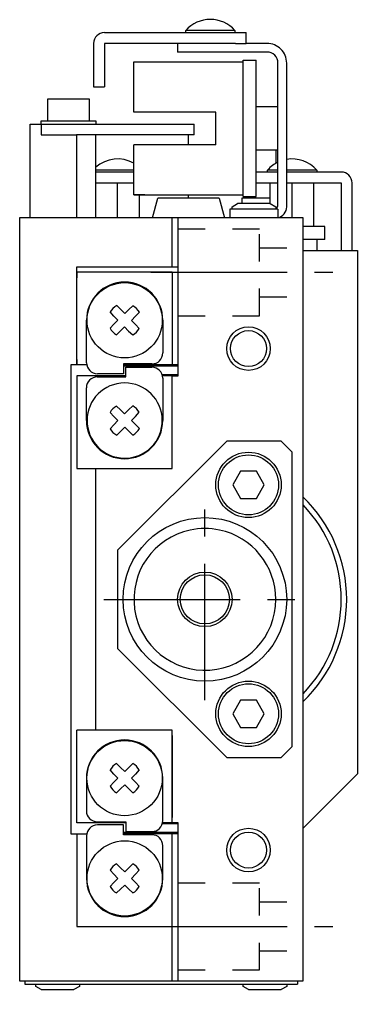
# Model space of a CAD drawing. Extents: x -77 to 360, y 13 to 289.
# Drawn here: x 242.8 to 273.8, y 140.9 to 229.9 of the extents above; entities that cross this region are included whole.
import ezdxf

# ---------------------------------------------------------------- set-up
doc = ezdxf.new("R2010")
doc.units = 0
doc.header["$LTSCALE"] = 10
doc.linetypes.add('CENTER', pattern=[2, 1.25, -0.25, 0.25, -0.25])
doc.linetypes.add('DOT', pattern=[0.5, 0.25, -0.25])
doc.layers.get('0').update_dxf_attribs({"linetype": 'CONTINUOUS'})

msp = doc.modelspace()

# ---------------------------------------------------------------- linework, layer by layer
at = {"color": 4, "linetype": 'CONTINUOUS'}
for p, q in [((260.264514, 228.854675), (258.014514, 228.854675)), ((262.514514, 228.854675), (260.264514, 228.854675))]:
    msp.add_line(p, q, dxfattribs=at)
at = {"color": 7, "linetype": 'CONTINUOUS'}
for p, q in [((258.014514, 228.670361), (258.014514, 228.854675)), ((262.514514, 228.854675), (262.514514, 228.670361)), ((250.564514, 228.670361), (263.564514, 228.670361)), ((263.564514, 227.670361), (263.564514, 228.670361)), ((249.564514, 227.670361), (249.564514, 223.670361)), ((262.564514, 227.670361), (250.564514, 227.670361)), ((250.564514, 227.670361), (250.564514, 223.670361)), ((257.264514, 227.670361), (257.264514, 226.870361)), ((262.564514, 227.670361), (263.564514, 227.670361)), ((265.464514, 227.670361), (263.564514, 227.670361)), ((265.464514, 226.870361), (257.264514, 226.870361)), ((263.264514, 226.120361), (264.464514, 226.120361)), ((263.264514, 213.620361), (263.264514, 226.120361)), ((264.464514, 213.620361), (264.464514, 226.120361)), ((253.264514, 225.970361), (263.264514, 225.970361)), ((253.264514, 221.370361), (253.264514, 225.970361)), ((266.464514, 212.870361), (266.464514, 225.870361)), ((267.264514, 212.670361), (267.264514, 225.870361)), ((249.564514, 223.670361), (250.564514, 223.670361)), ((245.364514, 222.570361), (249.164514, 222.570361)), ((245.364514, 220.570361), (245.364514, 222.570361)), ((249.164514, 222.570361), (249.164514, 220.570361)), ((264.464514, 221.870361), (266.464514, 221.870361)), ((260.764514, 221.370361), (253.264514, 221.370361)), ((254.264514, 221.370361), (253.264514, 221.370361)), ((254.764514, 221.370361), (254.264514, 221.370361)), ((260.764514, 221.370361), (256.764514, 221.370361)), ((260.764514, 218.370361), (260.764514, 221.370361)), ((243.764514, 220.270361), (258.771927, 220.270361)), ((243.764514, 211.670361), (243.764514, 220.270361)), ((244.764514, 220.570361), (249.764514, 220.570361)), ((244.764514, 220.270361), (244.764514, 220.570361)), ((244.764514, 220.270361), (244.764514, 219.270361)), ((249.764514, 220.570361), (249.764514, 220.270361)), ((258.771927, 219.270361), (258.771927, 220.270361)), ((244.764514, 219.270361), (248.001244, 219.270361)), ((248.001244, 219.270361), (248.001244, 211.670361)), ((249.288431, 219.270361), (248.001244, 219.270361)), ((258.771927, 219.270361), (249.288431, 219.270361)), ((249.764514, 211.670361), (249.764514, 219.270361)), ((258.264514, 218.370361), (258.264514, 219.270361)), ((260.764514, 218.370361), (253.264514, 218.370361)), ((253.264514, 213.770361), (253.264514, 218.370361)), ((266.464514, 217.870361), (264.464514, 217.870361)), ((266.264514, 217.870361), (266.264514, 216.668437)), ((252.776032, 216.888947), (252.778416, 216.893834)), ((268.776032, 216.888947), (268.778416, 216.893834)), ((253.264514, 216.054674), (249.764514, 216.054674)), ((253.264514, 215.870361), (249.764514, 215.870361)), ((266.464514, 215.870361), (264.464514, 215.870361)), ((266.464514, 216.054674), (265.514514, 216.054674)), ((265.514514, 215.870361), (265.514514, 216.054674)), ((270.014514, 216.054674), (267.264514, 216.054674)), ((272.264514, 215.870361), (267.264514, 215.870361)), ((270.014514, 216.054674), (270.014514, 215.870361)), ((249.764514, 214.870361), (253.264514, 214.870361)), ((251.764514, 211.670361), (251.764514, 214.870361)), ((264.464514, 214.870361), (266.464514, 214.870361)), ((265.764514, 212.970361), (265.764514, 214.870361)), ((267.264514, 214.870361), (272.264514, 214.870361)), ((267.764514, 211.670361), (267.764514, 214.870361)), ((269.764514, 210.870361), (269.764514, 214.870361)), ((272.264514, 214.870361), (272.264514, 208.670361)), ((273.264514, 208.670361), (273.264514, 214.870361)), ((253.264514, 213.770361), (263.264514, 213.770361)), ((254.264514, 213.770361), (253.264514, 213.770361)), ((253.764514, 211.670361), (253.764514, 213.770361)), ((254.264514, 213.770361), (263.264514, 213.770361)), ((258.264514, 213.470361), (258.264514, 213.770361)), ((263.264514, 213.620361), (264.464514, 213.620361)), ((254.971693, 211.670361), (255.454002, 213.470361)), ((261.075025, 213.470361), (255.454002, 213.470361)), ((261.075025, 213.470361), (261.557334, 211.670361)), ((262.264514, 212.681686), (262.764514, 212.970361)), ((265.764514, 212.970361), (262.764514, 212.970361)), ((265.764514, 213.470361), (263.164514, 213.470361)), ((263.164514, 213.470361), (263.164514, 212.970361)), ((265.764514, 212.970361), (266.264514, 212.681686)), ((262.064514, 212.470361), (262.064514, 211.670361)), ((266.464514, 212.470361), (262.064514, 212.470361)), ((262.264514, 212.470361), (262.264514, 212.681686)), ((266.264514, 212.681686), (266.264514, 212.470361)), ((266.464514, 212.470361), (266.464514, 211.690565)), ((242.764514, 211.670361), (242.764514, 141.670361)), ((268.764514, 211.670361), (242.764514, 211.670361)), ((256.764514, 207.170361), (256.764514, 211.670361)), ((257.511195, 211.670361), (256.971105, 211.670361)), ((257.305924, 197.170361), (257.305924, 211.670361)), ((266.464514, 211.690565), (266.264514, 211.670361)), ((268.764514, 141.670361), (268.764514, 211.670361)), ((268.764514, 210.963255), (268.764514, 211.170361)), ((270.764514, 210.870361), (268.764514, 210.870361)), ((270.764514, 209.670361), (270.764514, 210.870361)), ((270.764514, 209.670361), (268.764514, 209.670361)), ((270.014514, 209.670361), (270.014514, 208.670361)), ((268.764514, 208.670361), (273.764514, 208.670361)), ((273.764514, 208.670361), (273.764514, 160.670361)), ((248.024064, 198.170361), (248.024064, 207.170361)), ((248.024064, 207.170361), (257.305924, 207.170361)), ((248.024064, 206.670361), (248.024064, 206.170361)), ((256.764514, 206.670361), (248.024064, 206.670361)), ((256.764514, 206.670361), (256.764514, 198.170361)), ((256.764514, 206.670361), (257.305924, 206.670361)), ((251.434664, 202.657344), (251.086075, 203.033367)), ((252.048361, 203.257706), (251.680087, 203.614471)), ((252.420508, 202.886078), (252.048361, 203.257706)), ((252.420508, 202.886078), (252.800728, 203.249441)), ((252.800728, 203.249441), (253.17675, 203.598031)), ((253.401089, 202.635744), (253.757854, 203.004019)), ((248.913745, 198.370361), (248.913745, 202.270361)), ((251.798028, 202.277124), (251.4264, 201.904978)), ((251.798028, 202.277124), (251.434664, 202.657344)), ((253.029461, 202.263598), (253.401089, 202.635744)), ((253.029461, 202.263598), (253.392825, 201.883378)), ((255.913745, 202.270361), (255.913745, 199.270361)), ((251.4264, 201.904978), (251.069635, 201.536703)), ((252.026761, 201.291281), (251.650739, 200.942691)), ((252.406981, 201.654644), (252.026761, 201.291281)), ((252.406981, 201.654644), (252.779128, 201.283016)), ((252.779128, 201.283016), (253.147402, 200.926251)), ((253.392825, 201.883378), (253.741414, 201.507355)), ((248.024064, 198.670361), (248.024064, 198.170361)), ((247.472278, 198.170361), (247.472278, 155.170361)), ((248.933949, 198.170361), (247.472278, 198.170361)), ((252.313745, 198.270361), (252.313745, 197.370361)), ((254.913745, 198.270361), (252.313745, 198.270361)), ((257.305924, 198.170361), (252.313745, 198.170361)), ((257.305924, 198.070361), (252.313745, 198.070361)), ((252.505203, 197.070361), (252.505203, 197.970361)), ((252.505203, 197.970361), (254.905203, 197.970361)), ((248.024064, 197.170361), (248.024064, 188.670361)), ((252.505203, 197.170361), (248.024064, 197.170361)), ((249.905203, 197.070361), (252.505203, 197.070361)), ((252.313745, 197.370361), (249.913745, 197.370361)), ((257.305924, 197.270361), (255.897439, 197.270361)), ((255.905203, 196.970361), (255.905203, 193.070361)), ((256.430516, 197.170361), (255.928586, 197.170361)), ((256.764514, 197.170361), (256.430516, 197.170361)), ((256.764514, 196.670361), (256.764514, 197.170361)), ((256.764514, 197.170361), (257.305924, 197.170361)), ((248.905203, 193.070361), (248.905203, 196.070361)), ((256.764514, 189.170361), (256.764514, 196.670361)), ((256.764514, 189.170361), (256.764514, 196.670361)), ((252.026761, 194.049441), (251.650739, 194.398031)), ((252.406981, 193.686078), (252.026761, 194.049441)), ((252.406981, 193.686078), (252.779128, 194.057706)), ((252.779128, 194.057706), (253.147402, 194.414471)), ((251.4264, 193.435744), (251.069635, 193.804019)), ((251.798028, 193.063598), (251.4264, 193.435744)), ((253.029461, 193.077124), (253.392825, 193.457344)), ((253.392825, 193.457344), (253.741414, 193.833367)), ((251.434664, 192.683378), (251.086075, 192.307355)), ((251.798028, 193.063598), (251.434664, 192.683378)), ((252.420508, 192.454644), (252.048361, 192.083016)), ((252.420508, 192.454644), (252.800728, 192.091281)), ((253.029461, 193.077124), (253.401089, 192.704978)), ((253.401089, 192.704978), (253.757854, 192.336703)), ((252.048361, 192.083016), (251.680087, 191.726251)), ((252.800728, 192.091281), (253.17675, 191.742691)), ((251.764514, 181.170361), (261.764514, 191.170361)), ((266.764514, 191.170361), (261.764514, 191.170361)), ((266.764514, 191.170361), (267.764514, 190.170361)), ((267.764514, 163.170361), (267.764514, 190.170361)), ((256.764514, 188.670361), (256.764514, 189.170361)), ((248.024064, 188.670361), (256.764514, 188.670361)), ((249.764514, 164.670361), (249.764514, 188.670361)), ((263.042826, 188.420361), (262.321138, 187.170361)), ((264.486202, 188.420361), (263.042826, 188.420361)), ((265.20789, 187.170361), (264.486202, 188.420361)), ((262.321138, 187.170361), (263.042826, 185.920361)), ((264.486202, 185.920361), (265.20789, 187.170361)), ((263.042826, 185.920361), (264.486202, 185.920361)), ((251.764514, 181.170361), (251.764514, 172.170361)), ((261.764514, 162.170361), (251.764514, 172.170361)), ((263.042826, 167.420361), (262.321138, 166.170361)), ((264.486202, 167.420361), (263.042826, 167.420361)), ((265.20789, 166.170361), (264.486202, 167.420361)), ((262.321138, 166.170361), (263.042826, 164.920361)), ((264.486202, 164.920361), (265.20789, 166.170361)), ((248.024064, 156.170361), (248.024064, 164.670361)), ((256.764514, 164.670361), (248.024064, 164.670361)), ((256.764514, 164.170361), (256.764514, 164.670361)), ((263.042826, 164.920361), (264.486202, 164.920361)), ((256.764514, 164.170361), (256.764514, 156.670361)), ((256.764514, 156.670361), (256.764514, 164.170361)), ((267.764514, 163.170361), (266.764514, 162.170361)), ((261.764514, 162.170361), (266.764514, 162.170361)), ((251.665368, 161.606332), (252.037539, 161.253633)), ((252.037539, 161.253633), (252.413745, 160.886115)), ((252.413744, 160.886115), (252.78995, 161.253633)), ((252.78995, 161.253633), (253.162121, 161.606332)), ((248.905203, 160.270361), (248.905203, 157.270361)), ((251.430472, 160.646565), (251.077774, 161.018736)), ((251.79799, 160.270359), (251.430472, 160.646565)), ((251.430472, 159.894155), (251.79799, 160.270361)), ((253.397017, 160.646565), (253.029499, 160.270359)), ((253.029499, 160.270361), (253.397017, 159.894155)), ((253.749716, 161.018736), (253.397017, 160.646565)), ((255.905203, 156.370361), (255.905203, 160.270361)), ((273.764514, 160.670361), (268.764514, 155.670361)), ((251.077774, 159.521984), (251.430472, 159.894155)), ((252.413745, 159.654606), (252.037539, 159.287089)), ((252.78995, 159.287089), (252.413744, 159.654606)), ((253.397017, 159.894155), (253.749716, 159.521984)), ((252.037539, 159.287089), (251.665368, 158.93439)), ((253.162121, 158.93439), (252.78995, 159.287089)), ((256.764514, 156.170361), (256.764514, 156.670361)), ((252.505203, 156.170361), (248.024064, 156.170361)), ((249.905203, 156.270361), (252.505203, 156.270361)), ((252.313745, 155.970361), (249.913745, 155.970361)), ((252.313745, 155.070361), (252.313745, 155.970361)), ((252.505203, 156.270361), (252.505203, 155.370361)), ((257.305924, 156.070361), (255.859142, 156.070361)), ((257.305924, 156.170361), (255.884998, 156.170361)), ((257.305924, 141.670361), (257.305924, 156.170361)), ((247.472278, 155.170361), (248.933949, 155.170361)), ((248.024064, 155.170361), (248.024064, 146.670361)), ((248.913745, 154.970361), (248.913745, 151.070361)), ((257.305924, 155.270361), (252.313745, 155.270361)), ((256.430516, 155.170361), (252.313745, 155.170361)), ((254.913745, 155.070361), (252.313745, 155.070361)), ((252.505203, 155.370361), (254.905203, 155.370361)), ((257.305924, 155.170361), (256.430516, 155.170361)), ((256.764514, 141.670361), (256.764514, 155.170361)), ((255.913745, 151.070361), (255.913745, 154.070361)), ((251.665368, 152.406332), (252.037539, 152.053633)), ((252.78995, 152.053633), (253.162121, 152.406332)), ((251.430472, 151.446565), (251.077774, 151.818736)), ((251.79799, 151.070359), (251.430472, 151.446565)), ((252.037539, 152.053633), (252.413745, 151.686115)), ((252.413744, 151.686115), (252.78995, 152.053633)), ((253.397017, 151.446565), (253.029499, 151.070359)), ((253.749716, 151.818736), (253.397017, 151.446565)), ((251.077774, 150.321984), (251.430472, 150.694155)), ((251.430472, 150.694155), (251.79799, 151.070361)), ((252.413745, 150.454606), (252.037539, 150.087089)), ((252.78995, 150.087089), (252.413744, 150.454606)), ((253.029499, 151.070361), (253.397017, 150.694155)), ((253.397017, 150.694155), (253.749716, 150.321984)), ((252.037539, 150.087089), (251.665368, 149.73439)), ((253.162121, 149.73439), (252.78995, 150.087089)), ((248.024064, 146.670361), (257.305924, 146.670361)), ((242.764514, 141.670361), (268.764514, 141.670361)), ((243.264514, 141.670361), (243.264514, 141.370361)), ((268.264514, 141.670361), (268.264514, 141.370361)), ((243.264514, 141.370361), (268.264514, 141.370361)), ((244.264514, 141.159037), (244.264514, 141.370361)), ((244.764514, 140.870361), (244.264514, 141.159037)), ((244.764514, 140.870361), (247.764514, 140.870361)), ((248.264514, 141.159037), (247.764514, 140.870361)), ((248.264514, 141.370361), (248.264514, 141.159037)), ((263.264514, 141.159037), (263.264514, 141.370361)), ((263.764514, 140.870361), (263.264514, 141.159037)), ((263.764514, 140.870361), (266.764514, 140.870361)), ((267.264514, 141.159037), (266.764514, 140.870361)), ((267.264514, 141.370361), (267.264514, 141.159037))]:
    msp.add_line(p, q, dxfattribs=at)
at = {"color": 4, "linetype": 'DOT'}
for p, q in [((257.305924, 210.670361), (264.764514, 210.670361)), ((264.764514, 202.670361), (264.764514, 210.670361)), ((264.764514, 208.920361), (268.764514, 208.920361)), ((264.764514, 204.420361), (268.764514, 204.420361)), ((257.305924, 202.670361), (264.764514, 202.670361)), ((257.305924, 150.670361), (264.764514, 150.670361)), ((264.764514, 142.670361), (264.764514, 150.670361)), ((264.764514, 148.920361), (268.764514, 148.920361)), ((264.764514, 144.420361), (268.764514, 144.420361)), ((257.305924, 142.670361), (264.764514, 142.670361))]:
    msp.add_line(p, q, dxfattribs=at)
at = {"color": 4, "linetype": 'CENTER'}
for p, q in [((254.809556, 206.670361), (271.492332, 206.670361)), ((259.764514, 167.420361), (259.764514, 185.920361)), ((250.514514, 176.670361), (269.014514, 176.670361)), ((254.809556, 146.670361), (271.492332, 146.670361))]:
    msp.add_line(p, q, dxfattribs=at)
at = {"color": 7, "linetype": 'CONTINUOUS'}
for centre, radius in [((252.413745, 202.270361), 3.45), ((263.764514, 199.670361), 1.65), ((263.764514, 187.170361), 3), ((263.764514, 187.170361), 2.75), ((259.764514, 176.670361), 7.5), ((259.764514, 176.670361), 2.5), ((259.764514, 176.670361), 2.25), ((263.764514, 166.170361), 3), ((263.764514, 166.170361), 2.75), ((252.405203, 160.270361), 3.45), ((263.764514, 153.670361), 1.65), ((252.413745, 151.070361), 3.45)]:
    msp.add_circle(centre, radius, dxfattribs=at)
at = {"color": 4, "linetype": 'CONTINUOUS'}
for centre in [(263.764514, 199.670361), (263.764514, 153.670361)]:
    msp.add_circle(centre, 2, dxfattribs=at)
at = {"color": 7, "linetype": 'CONTINUOUS'}
for centre, radius, start, end in [((260.264514, 226.870361), 3, 41.409622, 138.590365), ((250.564514, 227.670361), 1, 90, 180), ((265.464515, 225.870362), 1.799999, 359.9999572, 90.0000428), ((265.464515, 225.870362), 0.999999, 359.9999572, 90.0000428), ((251.764514, 214.070361), 3, 60, 131.810315), ((267.764514, 214.070361), 3, 115.679289, 138.590378), ((267.764514, 214.070361), 3, 41.409622, 99.594068), ((272.264514, 214.870361), 1, 0, 90), ((266.064514, 212.870361), 0.4, 300, 0), ((266.264514, 212.670361), 1, 281.536959, 0), ((252.413745, 202.270361), 3.5, 0, 180), ((252.413745, 202.270361), 1.531302, 118.627117, 150.114216), ((252.413745, 202.270361), 1.531302, 28.627117, 60.114216), ((252.413745, 202.270361), 1.531302, 208.627117, 240.114216), ((252.413745, 202.270361), 1.531302, 298.627117, 330.114216), ((254.913745, 199.270361), 1, 270, 0), ((249.913745, 198.370361), 1, 180, 270), ((254.905203, 196.970361), 1, 0, 90), ((249.905203, 196.070361), 1, 90, 180), ((252.413745, 193.070361), 3.45, 0.629334, 269.402138), ((252.413745, 193.070361), 1.531302, 119.885784, 151.372883), ((252.413745, 193.070361), 1.531302, 29.885784, 61.372883), ((252.405203, 193.070361), 3.5, 180, 0), ((252.413745, 193.070361), 1.531302, 209.885784, 241.372883), ((252.413745, 193.070361), 3.45, 269.402138, 0.629334), ((252.413745, 193.070361), 1.531302, 299.885784, 331.372883), ((259.764514, 176.670361), 13, 313.813061, 46.186939), ((259.764514, 176.670361), 12.5, 316.05448, 43.94552), ((259.764514, 176.670361), 6.5, 102.004554, 0), ((259.764514, 176.670361), 6.5, 77.997437, 102.004554), ((259.764514, 176.670361), 6.5, 0, 77.997437), ((252.405203, 160.270361), 3.5, 0, 180), ((252.413745, 160.270361), 1.531302, 119.25645, 150.74355), ((252.413745, 160.270361), 1.531302, 29.25645, 60.74355), ((252.413745, 160.270361), 1.531302, 209.25645, 240.74355), ((252.413745, 160.270361), 1.531302, 299.25645, 330.74355), ((249.905203, 157.270361), 1, 180, 270), ((249.913745, 154.970361), 1, 90, 180), ((254.905203, 156.370361), 1, 270, 0), ((254.913745, 154.070361), 1, 0, 90), ((252.413745, 151.070361), 1.531302, 119.25645, 150.74355), ((252.413745, 151.070361), 1.531302, 29.25645, 60.74355), ((252.413745, 151.070361), 3.5, 180, 0), ((252.413745, 151.070361), 1.531302, 209.25645, 240.74355), ((252.413745, 151.070361), 1.531302, 299.25645, 330.74355)]:
    msp.add_arc(centre, radius, start, end, dxfattribs=at)

doc.saveas('drawing.dxf')
